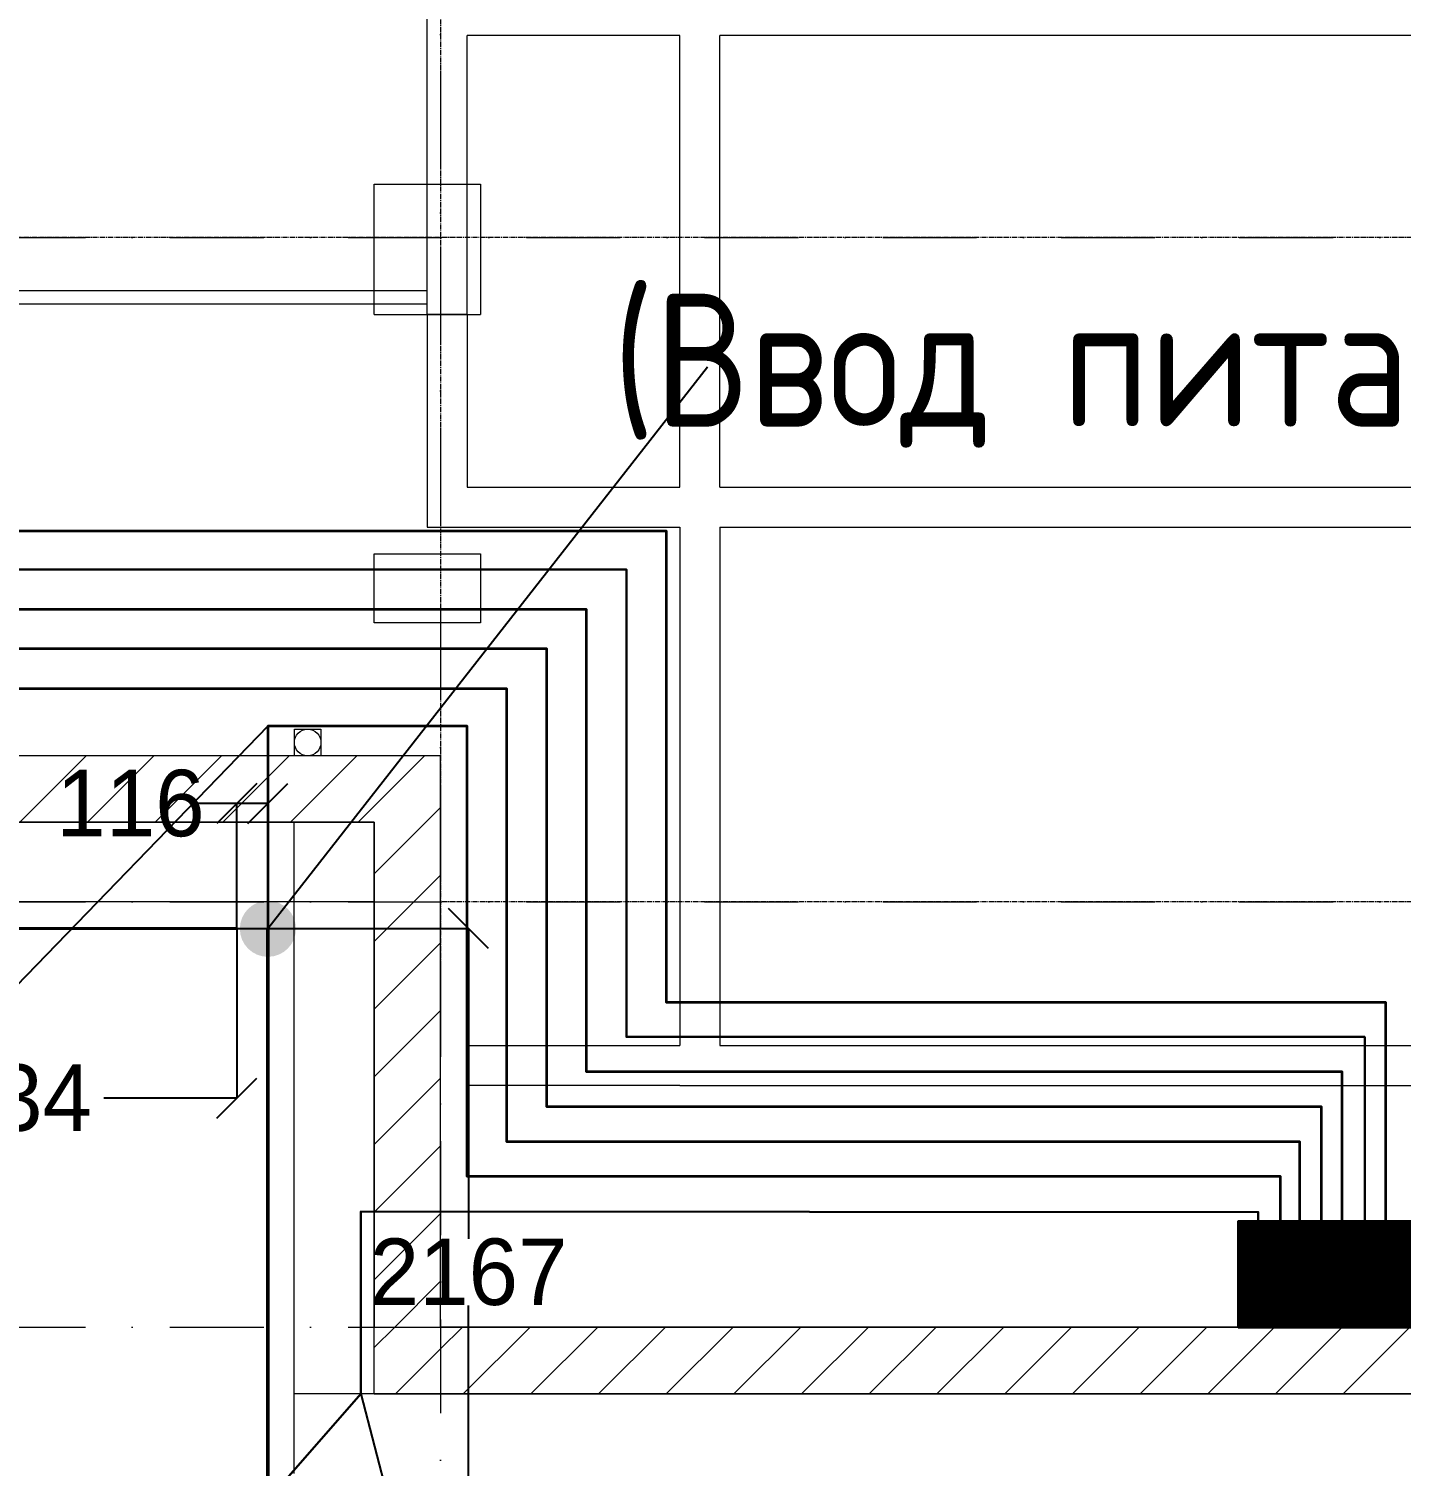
# Model space of a CAD drawing. Header units: millimetres. Extents: x 1499747 to 4230374, y -28481 to 441852.
# Drawn here: x 2636761 to 2641924, y 175333 to 180740 of the extents above; entities that cross this region are included whole.
import ezdxf
from ezdxf import colors
from ezdxf.entities.mleader import LeaderData, LeaderLine
from ezdxf.math import Vec2, Vec3
from ezdxf.xclip import XClip

# ---------------------------------------------------------------- set-up
doc = ezdxf.new("R2010")
doc.units = ezdxf.units.MM
doc.header["$MEASUREMENT"] = 0
doc.header["$XCLIPFRAME"] = 0
for name, pattern in [('CENTER2', [28.575, 19.05, -3.175, 3.175, -3.175]), ('Dot & Dashed', [670.277762, 352.777767, -176.388884, 0, -141.111112]), ('Штрихпунктирная', [670.277762, 352.777767, -176.388884, 0, -141.111112])]:
    doc.linetypes.add(name, pattern=pattern)
doc.layers.add('0_ANNOT_Dimensions', color=7, linetype='Continuous')
doc.layers.add('Чертеж и Рисунок', color=7, linetype='Continuous')
for name, color, linetype, lineweight in [('13 этаж_25_АР 06.03 custom_70_12 этаж_13_Интерьер - Мебель_Ном._пера__8_Ном._пера__8', 8, 'Continuous', 18), ('13 этаж_25_АР 06.03 custom_70__Оси_Ном._пера__8_Ном._пера__8', 8, 'Continuous', 18), ('13 этаж_25_АР 06.03 custom_70_мет. конструкции_Ном._пера__5_Ном._пера__5', 5, 'Continuous', 18), ('13 этаж_25_АР 06.03 custom_70_парапет 2_Ном._пера__8_Ном._пера__8', 8, 'Continuous', 18), ('13 этаж_25_АР 06.03 custom_70_Подложк_Ном._пера__1_Ном._пера__1', 1, 'Continuous', 18), ('13 этаж_25_АР 06.03 custom_70_Подложк_Ном._пера__8_Ном._пера__8', 8, 'Continuous', 18), ('13 этаж_25_Конструктив - Перекрытия_Ном._пера__1_Ном._пера__7', 7, 'Continuous', 18), ('13 этаж_25_Конструктив - Стены Ненесущие Газоблок_Ном._пера__169_Ном._пера__83', 83, 'Continuous', 18), ('13 этаж_25_Конструктив - Стены Ненесущие Газоблок_Ном._пера__47_Ном._пера__7', 7, 'Continuous', 18), ('13 этаж_25_Парапет_Ном._пера__20_Ном._пера__1', 1, 'Continuous', 18), ('13 этаж_25_Размер - ГКЛ перегородки_Ном._пера__1_Ном._пера__7', 7, 'Continuous', 18), ('13 этаж_25_Ребра Навес_Ном._пера__10_Ном._пера__134', 134, 'Continuous', 18), ('13 этаж_25_Ребра Навес_Ном._пера__1_Ном._пера__7', 7, 'Continuous', 18), ('13 этаж_25_Элемент Модели - Оси_Ном._пера__2_Ном._пера__8', 8, 'Continuous', 18), ('Light', 90, 'Continuous', 50), ('Кабель 2x4mm', 200, 'Continuous', 30), ('Кабель 2х6 mm', 150, 'Continuous', 30), ('ТП', 250, 'Continuous', 30)]:
    doc.layers.add(name, color=color, linetype=linetype, lineweight=lineweight)
doc.styles.add('ISOCPEUR_4', font='isocpeur.ttf', dxfattribs={"width": 0.85, "height": 250})
doc.dimstyles.get("Standard").update_dxf_attribs({"dimtxt": 0.18, "dimasz": 0.18, "dimexe": 0.18, "dimexo": 0.0625, "dimgap": 0.09, "dimtad": 0, "dimtih": 1, "dimtoh": 1, "dimdec": 4, "dimzin": 0, "dimdsep": 46, "dimtxsty": 'Standard', "dimcen": 0.09, "dimadec": 0, "dimazin": 0, "dimtfac": 1, "dimtdec": 4, "dimtofl": 0, "dimtmove": 0, "dimatfit": 3, "dimfxl": 1, "dimtolj": 1, "dimtzin": 0, "dimarcsym": 0})
pattern_1 = [(45, (1162404.69, 34264.05), (-127.2792, 127.2792), [])]

# ---------------------------------------------------------------- blocks, each defined once
blk = doc.blocks.new('Чертеж_4_25', base_point=(1186000, 29700))
at = {"layer": '13 этаж_25_Конструктив - Стены Ненесущие Газоблок_Ном._пера__169_Ном._пера__83', "linetype": 'Continuous', "true_color": 0xc7c8ca}
h = blk.add_hatch(dxfattribs=at)
h.set_pattern_fill('БЛОКИ_БЕТОННЫЕ_ЭФФЕКТИВН_72', color=9, style=0, pattern_type=2)
h.set_pattern_definition(pattern_1)
h.paths.add_polyline_path([(1169819.7, 32064.1), (1180954.5, 32064.1), (1180954.5, 32314.1), (1169819.7, 32314.1)])
h = blk.add_hatch(dxfattribs=at)
h.set_pattern_fill('БЛОКИ_БЕТОННЫЕ_ЭФФЕКТИВН_72', color=9, style=0, pattern_type=2)
h.set_pattern_definition(pattern_1)
h.paths.add_polyline_path([(1180954.5, 32064.1), (1181204.5, 32314.1), (1180954.5, 32314.1)])
h = blk.add_hatch(dxfattribs=at)
h.set_pattern_fill('БЛОКИ_БЕТОННЫЕ_ЭФФЕКТИВН_72', color=9, style=0, pattern_type=2)
h.set_pattern_definition(pattern_1)
h.paths.add_polyline_path([(1180954.5, 32064.1), (1181204.5, 32064.1), (1181204.5, 32314.1)])
h = blk.add_hatch(dxfattribs=at)
h.set_pattern_fill('БЛОКИ_БЕТОННЫЕ_ЭФФЕКТИВН_72', color=9, style=0, pattern_type=2)
h.set_pattern_definition(pattern_1)
h.paths.add_polyline_path([(1180954.5, 32064.1), (1180954.5, 30164), (1181204.5, 30164), (1181204.5, 32064.1)])
h = blk.add_hatch(dxfattribs=at)
h.set_pattern_fill('БЛОКИ_БЕТОННЫЕ_ЭФФЕКТИВН_72', color=9, style=0, pattern_type=2)
h.set_pattern_definition(pattern_1)
h.paths.add_polyline_path([(1181204.5, 30164), (1180954.5, 30164), (1180954.5, 29914)])
h = blk.add_hatch(dxfattribs=at)
h.set_pattern_fill('БЛОКИ_БЕТОННЫЕ_ЭФФЕКТИВН_72', color=9, style=0, pattern_type=2)
h.set_pattern_definition(pattern_1)
h.paths.add_polyline_path([(1181204.5, 30164), (1180954.5, 29914), (1181204.5, 29914)])
h = blk.add_hatch(dxfattribs=at)
h.set_pattern_fill('БЛОКИ_БЕТОННЫЕ_ЭФФЕКТИВН_72', color=9, style=0, pattern_type=2)
h.set_pattern_definition(pattern_1)
h.paths.add_polyline_path([(1181204.5, 29914), (1199454.5, 29914), (1199454.5, 30164), (1181204.5, 30164)])
at = {"layer": '13 этаж_25_АР 06.03 custom_70_12 этаж_13_Интерьер - Мебель_Ном._пера__8_Ном._пера__8', "color": 9, "linetype": 'Continuous', "true_color": 0xc7c8ca, "flags": 128}
for points in [[(1180954.7, 33974.1), (1180954.7, 34464.1), (1181354.9, 34464.1), (1181354.9, 33974.1)], [(1180954.7, 33974.1), (1180954.7, 34464.1), (1181354.9, 34464.1), (1181354.9, 33974.1)], [(1180954.7, 33974.1), (1181354.9, 33974.1)], [(1181354.9, 33074.1), (1181354.9, 32814.1), (1180954.7, 32814.1), (1180954.7, 33074.1)], [(1181354.9, 33074.1), (1181354.9, 32814.1), (1180954.7, 32814.1), (1180954.7, 33074.1)], [(1180954.7, 33074.1), (1181354.9, 33074.1)]]:
    blk.add_lwpolyline(points, dxfattribs=at)
at = {"layer": '13 этаж_25_АР 06.03 custom_70__Оси_Ном._пера__8_Ном._пера__8', "color": 9, "linetype": 'CENTER2', "true_color": 0xc7c8ca}
for p, q in [((1181204.7, 45914.1), (1181204.7, 32314.1)), ((1214204.7, 34264.1), (1169819.7, 34264.1)), ((1181204.7, 32314.1), (1181204.7, 31514.1)), ((1214204.7, 31764.1), (1181204.7, 31764.1)), ((1200104.8, 30164.1), (1181204.7, 30164.1))]:
    blk.add_line(p, q, dxfattribs=at)
at = {"layer": '13 этаж_25_АР 06.03 custom_70_мет. конструкции_Ном._пера__5_Ном._пера__5', "color": 9, "linetype": 'Continuous', "true_color": 0xc7c8ca, "flags": 128}
for points in [[(1181154.7, 33974.1), (1181154.7, 37274.1)], [(1181304.7, 33974.1), (1181304.7, 35024.1)], [(1182104.7, 35024.1), (1181304.7, 35024.1)], [(1182104.7, 33324.1), (1182104.7, 35024.1)], [(1182254.7, 33324.1), (1182254.7, 35024.1)], [(1182254.7, 33324.1), (1185654.7, 33324.1), (1185654.7, 35024.1)], [(1185654.7, 33324.1), (1185654.7, 35024.1), (1182254.7, 35024.1)], [(1171479.7, 34014.1), (1181154.7, 34014.1)], [(1176529.7, 34064.1), (1181154.7, 34064.1)], [(1181304.7, 33974.1), (1181154.7, 33974.1), (1181154.7, 33174.1), (1182104.7, 33174.1)], [(1181304.7, 33974.1), (1181304.7, 33324.1), (1182104.7, 33324.1)], [(1182104.7, 33174.1), (1182104.7, 31224.1)], [(1182254.7, 33174.1), (1182254.7, 31224.1)], [(1182254.7, 33174.1), (1185654.7, 33174.1)], [(1182104.7, 31074.1), (1181304.7, 31074.1), (1181304.7, 31224.1), (1182104.7, 31224.1)], [(1182254.7, 31224.1), (1185654.7, 31224.1)], [(1182104.7, 31074.1), (1198642.4, 31074.1)]]:
    blk.add_lwpolyline(points, dxfattribs=at)
at = {"layer": '13 этаж_25_АР 06.03 custom_70_парапет 2_Ном._пера__8_Ном._пера__8', "color": 9, "linetype": 'Continuous', "true_color": 0xc7c8ca, "flags": 128}
blk.add_lwpolyline([(1199704.5, 30164.1), (1181204.7, 30164.1), (1181204.7, 32314.1), (1169819.7, 32314.1), (1169819.7, 47114.1), (1181154.7, 47114.1), (1181154.7, 46214.1)], dxfattribs=at)
at = {"layer": '13 этаж_25_АР 06.03 custom_70_Подложк_Ном._пера__1_Ном._пера__1', "color": 9, "linetype": 'Continuous', "true_color": 0xc7c8ca}
blk.add_circle((1180704.7, 32364.1), 50, dxfattribs=at)
at = {"layer": '13 этаж_25_АР 06.03 custom_70_Подложк_Ном._пера__8_Ном._пера__8', "color": 9, "linetype": 'Continuous', "true_color": 0xc7c8ca, "flags": 128}
for points in [[(1180654.7, 32314.1), (1180654.7, 32414.1), (1180754.7, 32414.1), (1180754.7, 32314.1)], [(1180754.7, 32314.1), (1180654.7, 32314.1)]]:
    blk.add_lwpolyline(points, dxfattribs=at)
at = {"layer": '13 этаж_25_Конструктив - Перекрытия_Ном._пера__1_Ном._пера__7', "linetype": 'Continuous', "flags": 128}
blk.add_lwpolyline([(1169569.7, 32064.1), (1169569.7, 47364.1), (1181404.7, 47364.1), (1181404.7, 46214.1), (1199704.5, 46214.1), (1199704.5, 29914), (1190354.6, 29914), (1180954.5, 29914), (1180954.5, 32064.1)], close=True, dxfattribs=at)
at = {"layer": '13 этаж_25_Конструктив - Стены Ненесущие Газоблок_Ном._пера__47_Ном._пера__7', "color": 9, "linetype": 'Continuous', "true_color": 0xc7c8ca, "flags": 128}
for points in [[(1180954.5, 32314.1), (1169819.7, 32314.1)], [(1181204.5, 32314.1), (1180954.5, 32314.1)], [(1181204.5, 30164), (1181204.5, 32314.1)], [(1169569.7, 32064.1), (1180954.5, 32064.1)], [(1180954.5, 32064.1), (1180954.5, 30164)], [(1180954.5, 29914), (1180954.5, 30164)], [(1199454.5, 30164), (1181204.5, 30164)], [(1180954.5, 29914), (1199704.5, 29914)]]:
    blk.add_lwpolyline(points, dxfattribs=at)
at = {"layer": '13 этаж_25_Парапет_Ном._пера__20_Ном._пера__1', "color": 9, "linetype": 'Continuous', "true_color": 0xc7c8ca}
for p, q in [((1180954.5, 32064.1), (1171929.7, 32064.1)), ((1180954.5, 29914), (1180954.5, 32064.1)), ((1180554.5, 31664.1), (1171929.7, 31664.1)), ((1180554.5, 29514), (1180554.5, 31664.1)), ((1199854.4, 29914), (1180954.5, 29914))]:
    blk.add_line(p, q, dxfattribs=at)
at = {"layer": '13 этаж_25_Парапет_Ном._пера__20_Ном._пера__1', "color": 9, "linetype": 'Dot & Dashed', "true_color": 0xc7c8ca}
for p, q in [((1180954.5, 32064.1), (1171929.7, 32064.1)), ((1180954.5, 29914), (1180954.5, 32064.1)), ((1199854.4, 29914), (1180954.5, 29914))]:
    blk.add_line(p, q, dxfattribs=at)
at = {"layer": '13 этаж_25_Размер - ГКЛ перегородки_Ном._пера__1_Ном._пера__7', "color": 9, "linetype": 'Continuous', "true_color": 0xc7c8ca}
blk.add_line((1180254.5, 31664.1), (1168512, 31664.1), dxfattribs=at)
at = {"layer": '13 этаж_25_Ребра Навес_Ном._пера__10_Ном._пера__134', "color": 9, "linetype": 'Dot & Dashed', "true_color": 0xc7c8ca}
for p, q in [((1180804.5, 32064.1), (1169300.3, 32064.1)), ((1180954.2, 32064.1), (1169450, 32064.1)), ((1180954.2, 32064.1), (1169450, 32064.1)), ((1180954.3, 32064.1), (1169450.1, 32064.1)), ((1180954.3, 32064.1), (1169450.1, 32064.1)), ((1180954.4, 32064.1), (1169450.2, 32064.1)), ((1180954.4, 32064.1), (1169450.2, 32064.1)), ((1180954.5, 32064.1), (1169450.3, 32064.1)), ((1180954.5, 32064.1), (1169450.3, 32064.1)), ((1180954.2, 29914), (1180954.2, 32064.1)), ((1180954.2, 29914), (1180954.2, 32064.1)), ((1180954.3, 29914), (1180954.3, 32064.1)), ((1180954.3, 29914), (1180954.3, 32064.1)), ((1180954.4, 29914), (1180954.4, 32064.1)), ((1180954.4, 29914), (1180954.4, 32064.1)), ((1180954.5, 29914), (1180954.5, 32064.1)), ((1180954.5, 29914), (1180954.5, 32064.1)), ((1180954.5, 29914), (1180954.5, 32064.1)), ((1199854.1, 29914), (1180804.5, 29914)), ((1199854.1, 29914), (1180954.2, 29914)), ((1199854.2, 29914), (1180954.3, 29914)), ((1199854.2, 29914), (1180954.3, 29914)), ((1199854.3, 29914), (1180954.4, 29914)), ((1199854.3, 29914), (1180954.4, 29914)), ((1199854.4, 29914), (1180954.5, 29914)), ((1199854.4, 29914), (1180954.5, 29914)), ((1199854.4, 29914), (1180954.5, 29914))]:
    blk.add_line(p, q, dxfattribs=at)
at = {"layer": '13 этаж_25_Ребра Навес_Ном._пера__1_Ном._пера__7', "color": 9, "linetype": 'Continuous', "true_color": 0xc7c8ca}
for p, q in [((1180954.2, 32064.1), (1169450, 32064.1)), ((1180954.2, 32064.1), (1169450, 32064.1)), ((1180954.3, 32064.1), (1169450.1, 32064.1)), ((1180954.3, 32064.1), (1169450.1, 32064.1)), ((1180954.4, 32064.1), (1169450.2, 32064.1)), ((1180954.4, 32064.1), (1169450.2, 32064.1)), ((1180954.5, 32064.1), (1169450.3, 32064.1)), ((1180954.5, 32064.1), (1169450.3, 32064.1)), ((1180654.3, 29614), (1180654.3, 32064.1)), ((1180954.3, 32064.1), (1180654.3, 32064.1)), ((1180654.5, 29614), (1180654.5, 32064.1)), ((1180954.5, 32064.1), (1180654.5, 32064.1)), ((1180654.5, 29614), (1180654.5, 32064.1)), ((1180954.5, 32064.1), (1180654.5, 32064.1)), ((1180654.5, 29614), (1180654.5, 32064.1)), ((1180954.5, 32064.1), (1180654.5, 32064.1)), ((1180954.2, 32064.1), (1180954.2, 31764.1)), ((1180954.2, 32064.1), (1180954.2, 31764.1)), ((1180954.3, 32064.1), (1180954.3, 31764.1)), ((1180954.3, 29914), (1180954.3, 32064.1)), ((1180954.3, 32064.1), (1180954.3, 31764.1)), ((1180954.4, 29914), (1180954.4, 32064.1)), ((1180954.4, 32064.1), (1180954.4, 31764.1)), ((1180954.5, 32064.1), (1180954.5, 31764.1)), ((1180954.5, 32064.1), (1180954.5, 31764.1)), ((1180954.5, 29914), (1180954.5, 32064.1)), ((1180954.5, 29914), (1180954.5, 32064.1)), ((1180954.5, 29914), (1180954.5, 32064.1)), ((1180954.2, 31764.1), (1169450, 31764.1)), ((1180954.2, 31764.1), (1169450, 31764.1)), ((1180654.2, 31764.1), (1169450.1, 31764.1)), ((1180954.3, 31764.1), (1169450.1, 31764.1)), ((1180654.4, 31764.1), (1169450.2, 31764.1)), ((1180954.4, 31764.1), (1169450.2, 31764.1)), ((1180654.3, 31764.1), (1169450.3, 31764.1)), ((1180654.4, 31764.1), (1169450.3, 31764.1)), ((1180654.2, 29614), (1180654.2, 31764.1)), ((1180654.3, 29614), (1180654.3, 31764.1)), ((1180654.4, 29614), (1180654.4, 31764.1)), ((1180654.4, 29614), (1180654.4, 31764.1)), ((1180954.2, 29914), (1180954.2, 31764.1)), ((1180954.3, 29914), (1180954.3, 31764.1)), ((1180954.5, 31764.1), (1180954.3, 31764.1)), ((1180954.4, 29914), (1180954.4, 31764.1)), ((1180654.2, 29914), (1180654.2, 31664.1)), ((1180954.2, 31664.1), (1180654.2, 31664.1)), ((1180954.2, 29914), (1180954.2, 31664.1)), ((1180804.5, 29914), (1180654.2, 29914)), ((1199854.1, 29914), (1180954.2, 29914)), ((1199854.2, 29914), (1180954.3, 29914)), ((1199854.2, 29914), (1180954.3, 29914)), ((1199854.3, 29914), (1180954.4, 29914)), ((1199854.3, 29914), (1180954.4, 29914)), ((1199854.4, 29914), (1180954.5, 29914)), ((1199854.4, 29914), (1180954.5, 29914)), ((1199854.4, 29914), (1180954.5, 29914))]:
    blk.add_line(p, q, dxfattribs=at)
at = {"layer": '13 этаж_25_Элемент Модели - Оси_Ном._пера__2_Ном._пера__8', "linetype": 'Штрихпунктирная'}
for p, q in [((1181204.7, 48964.1), (1181204.7, 14064.1)), ((1159404.7, 34264.1), (1216204.7, 34264.1)), ((1159404.7, 31764.1), (1216204.7, 31764.1)), ((1159404.7, 30164.1), (1216204.7, 30164.1))]:
    blk.add_line(p, q, dxfattribs=at)
blk = doc.blocks.new('_Oblique')
at = {"color": 0, "linetype": 'ByBlock', "lineweight": -2}
blk.add_line((-0.5, -0.5), (0.5, 0.5), dxfattribs=at)
blk = doc.blocks.new('*D517')
at = {"layer": '0_ANNOT_Dimensions', "color": 0, "lineweight": -2, "transparency": 16777216}
for p, q in [((2635710.4, 177355), (2635710.4, 176717.3)), ((2637544.1, 177355), (2637544.1, 176717.3)), ((2635710.4, 176717.5), (2636210.5, 176717.5)), ((2637544.1, 176717.5), (2637044, 176717.5))]:
    blk.add_line(p, q, dxfattribs=at)
at = {"layer": 'Defpoints', "color": 0, "lineweight": 30, "transparency": 16777216}
for p in [(2635710.4, 177355.1), (2637544.1, 177355.1), (2637544.1, 176717.5)]:
    blk.add_point(p, dxfattribs=at)
at = {"layer": '0_ANNOT_Dimensions', "color": 0, "lineweight": -2, "transparency": 16777216, "xscale": 150, "yscale": 150, "zscale": 150, "rotation": 180}
blk.add_blockref('_Oblique', (2635710.4, 176717.5), dxfattribs=at)
at = {"layer": '0_ANNOT_Dimensions', "color": 0, "lineweight": -2, "transparency": 16777216, "xscale": 150, "yscale": 150, "zscale": 150}
blk.add_blockref('_Oblique', (2637544.1, 176717.5), dxfattribs=at)
at = {"layer": '0_ANNOT_Dimensions', "color": 0, "lineweight": 25, "transparency": 16777216, "insert": (2636627.2, 176717.5), "char_height": 250, "attachment_point": 5}
blk.add_mtext('\\A1;1834', dxfattribs=at)
blk = doc.blocks.new('*D570')
at = {"layer": '0_ANNOT_Dimensions', "color": 0, "lineweight": -2, "transparency": 16777216}
for p, q in [((2637544.1, 177825.7), (2637394.1, 177825.7)), ((2637544.1, 177355.3), (2637544.1, 177825.9)), ((2637660.2, 177825.7), (2637544.1, 177825.7)), ((2637660.2, 177355.3), (2637660.2, 177825.9))]:
    blk.add_line(p, q, dxfattribs=at)
at = {"layer": 'Defpoints', "color": 0, "lineweight": 30, "transparency": 16777216}
for p in [(2637544.1, 177825.7), (2637544.1, 177355.2), (2637660.2, 177355.2)]:
    blk.add_point(p, dxfattribs=at)
at = {"layer": '0_ANNOT_Dimensions', "color": 0, "lineweight": -2, "transparency": 16777216, "xscale": 150, "yscale": 150, "zscale": 150, "rotation": 180}
blk.add_blockref('_Oblique', (2637544.1, 177825.7), dxfattribs=at)
at = {"layer": '0_ANNOT_Dimensions', "color": 0, "lineweight": -2, "transparency": 16777216, "xscale": 150, "yscale": 150, "zscale": 150}
blk.add_blockref('_Oblique', (2637660.2, 177825.7), dxfattribs=at)
at = {"layer": '0_ANNOT_Dimensions', "color": 0, "lineweight": 25, "transparency": 16777216, "insert": (2637144, 177825.7), "char_height": 250, "attachment_point": 5}
blk.add_mtext('\\A1;116', dxfattribs=at)
blk = doc.blocks.new('*D518')
at = {"layer": '0_ANNOT_Dimensions', "color": 0, "lineweight": -2, "transparency": 16777216}
for p, q in [((2637660.3, 177355.2), (2638415.9, 177355.2)), ((2638415.7, 177355.2), (2638415.7, 176187.7)), ((2638415.7, 175188.1), (2638415.7, 175937.5)), ((2637660.3, 175188.1), (2638415.9, 175188.1))]:
    blk.add_line(p, q, dxfattribs=at)
at = {"layer": 'Defpoints', "color": 0, "lineweight": 30, "transparency": 16777216}
for p in [(2637660.2, 177355.2), (2637660.2, 175188.1), (2638415.7, 175188.1)]:
    blk.add_point(p, dxfattribs=at)
at = {"layer": '0_ANNOT_Dimensions', "color": 0, "lineweight": -2, "transparency": 16777216, "xscale": 150, "yscale": 150, "zscale": 150}
for p, rotation in [((2638415.7, 177355.2), 90), ((2638415.7, 175188.1), 270)]:
    blk.add_blockref('_Oblique', p, dxfattribs=dict(at, rotation=rotation))
at = {"layer": '0_ANNOT_Dimensions', "color": 0, "lineweight": 25, "transparency": 16777216, "insert": (2638415.7, 176062.6), "char_height": 250, "attachment_point": 5}
blk.add_mtext('\\A1;2167', dxfattribs=at)

msp = doc.modelspace()

# ---------------------------------------------------------------- block references
at = {"layer": 'Чертеж и Рисунок', "linetype": 'Continuous'}
ref = msp.add_blockref('Чертеж_4_25', (2643105.69495, 175391.14665), dxfattribs=at)
XClip(ref).set_block_clipping_path([(1144000, 0), (1228000, 59400.0000000006)])

# ---------------------------------------------------------------- next in the draw order: hatches: boundary and pattern name
at = {"layer": 'Кабель 2x4mm', "lineweight": 30, "true_color": 0xcd2027}
h = msp.add_hatch(color=242, dxfattribs=at)
h.dxf.hatch_style = 1
h.paths.add_polyline_path([(2637766.41661, 177354.52894, 1), (2637555.31174, 177354.52894, 1)])
at = {"layer": 'Кабель 2х6 mm', "lineweight": 30, "true_color": 0x000000}
h = msp.add_hatch(dxfattribs=at)
h.set_pattern_fill('ANSI31', color=18)
h.set_pattern_definition([(45, (260197.6985, 41148.12397), (-0.088388347648, 0.088388347648), [])])
h.paths.add_polyline_path([(2642110.21071, 176255.19741), (2641310.21071, 176255.19741), (2641310.21071, 175855.19741), (2642110.21071, 175855.19741)])

# ---------------------------------------------------------------- next in the draw order: linework, layer by layer
at = {"layer": 'Light', "color": 219, "true_color": 0x642165}
msp.add_lwpolyline([(2637660.21071, 177355.19741), (2637660.21071, 175188.09741)], dxfattribs=at)
at = {"layer": 'Кабель 2x4mm', "lineweight": 35}
for points in [[(2641866.12895, 176255.19741), (2641866.12895, 177077.42117), (2639160.30958, 177077.42117), (2639160.30958, 178850.18185), (2627189.78267, 178850.18185), (2627189.78267, 192805.26611), (2631112.31421, 192805.26611), (2631112.31421, 193403.90227)], [(2641700.93189, 176255.19741), (2641700.93189, 176816.39932), (2638859.25036, 176816.39932), (2638859.25036, 178555.71759), (2626925.38508, 178555.71759), (2626925.38508, 192378.98866), (2626625.30958, 192378.81589)], [(2641623.32486, 176255.19741), (2641623.32486, 176685.14435), (2638709.37672, 176685.14435), (2638709.37672, 178407.54643), (2626628.00726, 178407.54643), (2626622.61189, 179228.90227)], [(2641541.88364, 176255.19741), (2641541.88364, 176552.94036), (2638559.52578, 176552.94036), (2638559.52578, 178256.98649), (2626908.66077, 178256.98649), (2626908.66077, 177549.6148), (2617749.95107, 177549.6148), (2617710.38508, 177355.19741)], [(2641469.65601, 176255.19741), (2641469.65601, 176422.7603), (2638410.62825, 176422.7603), (2638410.62825, 178116.94466), (2637660.47627, 178116.94466), (2637659.94515, 177353.90227)]]:
    msp.add_lwpolyline(points, dxfattribs=at)
at = {"layer": 'Кабель 2x4mm', "lineweight": 30}
msp.add_lwpolyline([(2641385.90017, 176255.19741), (2641385.90017, 176288.61239), (2638010.30958, 176290.35689), (2638010.30958, 175605.19558), (2637660.21071, 175205.19648)], dxfattribs=at)
at = {"layer": 'Кабель 2х6 mm', "lineweight": 30}
for points in [[(2641786.22012, 176255.19741), (2641786.22012, 176947.65106), (2639009.22993, 176947.65106), (2639009.22993, 178706.43181), (2627056.50939, 178706.43181), (2627056.50939, 193230.59689), (2617926.82866, 193230.59689), (2617710.38508, 193403.90227)], [(2617710.38508, 177355.19741), (2637659.94515, 177353.90227)]]:
    msp.add_lwpolyline(points, dxfattribs=at)
at = {"layer": 'Кабель 2х6 mm', "color": 85, "lineweight": 40, "true_color": 0x58ba48}
msp.add_lwpolyline([(2635710.38508, 177355.06672), (2637544.08507, 177355.18963)], dxfattribs=at)
at = {"layer": 'Кабель 2х6 mm', "color": 18, "lineweight": 30, "true_color": 0x000000}
msp.add_lwpolyline([(2642110.21071, 175855.19741), (2642110.21071, 176255.19741), (2641310.21071, 176255.19741), (2641310.21071, 175855.19741)], close=True, dxfattribs=at)

# ---------------------------------------------------------------- next in the draw order: dimensions: what is measured, and where the dimension line sits
at = {"layer": '0_ANNOT_Dimensions', "color": 244, "lineweight": 25, "true_color": 0x991b1e}
dim = msp.add_linear_dim(base=(2637544.08507, 177825.70231), p1=(2637660.21071, 177355.19741), p2=(2637544.08507, 177355.18963), dimstyle='Standard', override={"dimtxt": 250, "dimasz": 150, "dimdec": 0, "dimblk1": 'Oblique', "dimblk2": 'Oblique', "dimsah": 1}, dxfattribs=at)
dim.commit()
dim.dimension.update_dxf_attribs({"geometry": '*D570', "text_midpoint": (2637143.99507, 177825.70231), "dimtype": 160})
at = {"layer": '0_ANNOT_Dimensions', "lineweight": 25}
dim = msp.add_linear_dim(base=(2638415.71854, 175188.09741), p1=(2637660.21071, 177355.19741), p2=(2637660.21071, 175188.09741), angle=90, dimstyle='Standard', override={"dimtxt": 250, "dimasz": 150, "dimdec": 0, "dimblk1": 'Oblique', "dimblk2": 'Oblique', "dimsah": 1}, dxfattribs=at)
dim.commit()
dim.dimension.update_dxf_attribs({"geometry": '*D518', "text_midpoint": (2638415.71854, 176062.5661), "dimtype": 160})
dim = msp.add_linear_dim(base=(2637544.08507, 176717.50436), p1=(2635710.38508, 177355.06672), p2=(2637544.08507, 177355.06672), dimstyle='Standard', override={"dimtxt": 250, "dimasz": 150, "dimdec": 0, "dimblk1": 'Oblique', "dimblk2": 'Oblique', "dimsah": 1}, dxfattribs=at)
dim.commit()
dim.dimension.update_dxf_attribs({"geometry": '*D517', "text_midpoint": (2636627.23507, 176717.50436)})

# ---------------------------------------------------------------- next in the draw order: leaders
at = {"layer": 'ТП', "lineweight": 30}
ml = msp.add_multileader_mtext('Standard', dxfattribs=at)
ml.set_content('(Ввод питания и UTP )', color=256, style='ISOCPEUR_4')
ml.set_leader_properties()
ml.build(insert=Vec2(0, 0))
ml.multileader.update_dxf_attribs({"text_right_attachment_type": 6, "dogleg_length": 0.00000000013, "arrow_head_size": 0.18})
ctx = ml.context
ctx.base_point, ctx.char_height, ctx.arrow_head_size, ctx.landing_gap_size, ctx.plane_origin = Vec3(2639314.16742, 179468.68337), 500, 0.18, 0.09, Vec3(2647365.77867, 187212.14456)
ctx.right_attachment, ctx.text_align_type = 6, 2
notes = []
notes.append((ctx, [(0, (1, 1, 0), (2639314.16742, 179468.68337), (1, 0), 0.00000000013, [(0, [(2637660.21071, 177355.19741)], 0, [])])]))
ctx.mtext.insert, ctx.mtext.alignment, ctx.mtext.flow_direction = Vec3(2645349.25742, 179743.68337), 3, 5
ml = msp.add_multileader_mtext('Standard', dxfattribs=at)
ml.set_content('Кабель 2.04', color=256, style='ISOCPEUR_4')
ml.set_leader_properties()
ml.build(insert=Vec2(0, 0))
ml.multileader.update_dxf_attribs({"text_right_attachment_type": 6, "dogleg_length": 0.36, "arrow_head_size": 0.18})
ctx = ml.context
ctx.base_point, ctx.char_height, ctx.arrow_head_size, ctx.landing_gap_size, ctx.plane_origin, ctx.plane_x_axis, ctx.plane_y_axis = Vec3(2632442.65693, 176279.46347), 500, 0.18, 0.09, Vec3(2641991.65746, 174330.17972), Vec3(0.9999997664, 0.0006834744), Vec3(-0.0006834744, 0.9999997664)
ctx.right_attachment, ctx.text_align_type = 6, 2
notes.append((ctx, [(1, (1, 1, 0), (2635545.57542, 175931.58415), (-0.9999997664, -0.0006834744), 0.00000000013, [(0, [(2637660.47627, 178116.94466)], 0, [])])]))
ctx.mtext.insert, ctx.mtext.text_direction, ctx.mtext.rotation, ctx.mtext.width, ctx.mtext.alignment, ctx.mtext.flow_direction = Vec3(2635545.07534, 176531.58395), Vec3(0.9999997664, 0.0006834744), 0.0006834744, 3333.2408404, 3, 5
ml = msp.add_multileader_mtext('Standard', dxfattribs=at)
ml.set_content('Кабель 2.05', color=256, style='ISOCPEUR_4')
ml.set_leader_properties()
ml.build(insert=Vec2(0, 0))
ml.multileader.update_dxf_attribs({"text_right_attachment_type": 6, "dogleg_length": 0.36, "arrow_head_size": 0.18})
ctx = ml.context
ctx.base_point, ctx.char_height, ctx.arrow_head_size, ctx.landing_gap_size, ctx.plane_origin, ctx.plane_x_axis, ctx.plane_y_axis = Vec3(2638413.02391, 174054.18465), 500, 0.18, 0.09, Vec3(2649098.49701, 171600.37529), Vec3(0.9999997664, 0.0006834744), Vec3(-0.0006834744, 0.9999997664)
ctx.right_attachment = 6
notes.append((ctx, [(0, (1, 1, 0), (2638413.02391, 174054.18465), (0.9999997664, 0.0006834744), 0.00000000013, [(0, [(2638010.30958, 175605.19558)], 0, [])])]))
ctx.mtext.insert, ctx.mtext.text_direction, ctx.mtext.rotation, ctx.mtext.width, ctx.mtext.flow_direction = Vec3(2638412.94304, 174304.18465), Vec3(0.9999997664, 0.0006834744), 0.0006834744, 3333.2408404, 5
for ctx, leaders in notes:
    for number, flags, end, landing, length, lines in leaders:
        leader = LeaderData()
        leader.index, (leader.has_last_leader_line, leader.has_dogleg_vector, leader.attachment_direction) = number, flags
        leader.last_leader_point, leader.dogleg_vector, leader.dogleg_length = Vec3(end), Vec3(landing), length
        for number, points, colour, breaks in lines:
            line = LeaderLine()
            line.index, line.vertices, line.color, line.breaks = number, Vec3.list(points), colors.encode_raw_color(colour), breaks
            leader.lines.append(line)
        ctx.leaders.append(leader)

doc.saveas('drawing.dxf')
